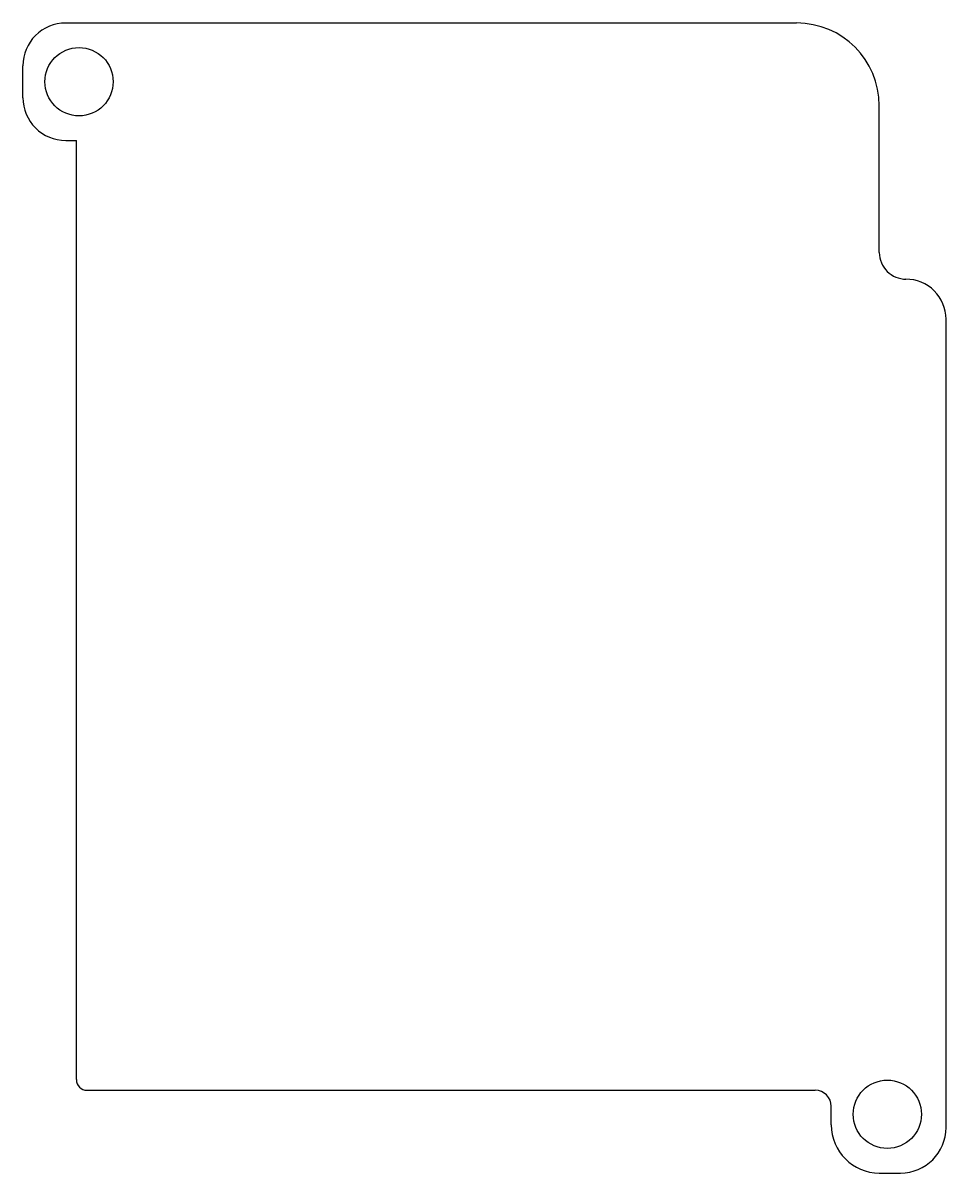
# Model space of a CAD drawing. Header units: inches. Extents: x 3.31 to 5.04, y 2.02 to 4.18.
import ezdxf

# ---------------------------------------------------------------- set-up
doc = ezdxf.new("R2010")
doc.units = ezdxf.units.IN
doc.header["$MEASUREMENT"] = 0
doc.layers.add('Mechanical 1', color=6, linetype='Continuous')

msp = doc.modelspace()

# ---------------------------------------------------------------- linework, layer by layer
at = {"layer": 'Mechanical 1'}
for p, q in [((3.394, 4.178), (4.764, 4.178)), ((3.314, 4.038), (3.314, 4.098)), ((4.919, 3.748), (4.919, 4.023)), ((3.394, 3.958), (3.414, 3.958)), ((3.414, 2.863), (3.414, 3.958)), ((5.044, 2.233), (5.044, 3.623)), ((3.414, 2.198), (3.414, 2.863)), ((5.044, 2.108), (5.044, 2.233)), ((3.434, 2.178), (4.799, 2.178)), ((4.829, 2.113), (4.829, 2.148)), ((4.919, 2.023), (4.959, 2.023))]:
    msp.add_line(p, q, dxfattribs=at)
for centre in [(3.419, 4.068), (4.934, 2.133)]:
    msp.add_circle(centre, 0.064, dxfattribs=at)
for centre, radius, start, end in [((3.394, 4.098), 0.08, 89.9999, 180), ((4.764, 4.023), 0.155, 0, 90), ((3.394, 4.038), 0.08, 179.9999, 270), ((4.969, 3.748), 0.05, 179.9999, 270), ((4.969, 3.623), 0.075, 359.9999, 90), ((3.434, 2.198), 0.02, 180, 270.0003), ((4.799, 2.148), 0.03, 0, 90), ((4.919, 2.113), 0.09, 180, 270), ((4.959, 2.108), 0.085, 270, 0)]:
    msp.add_arc(centre, radius, start, end, dxfattribs=at)

doc.saveas('drawing.dxf')
